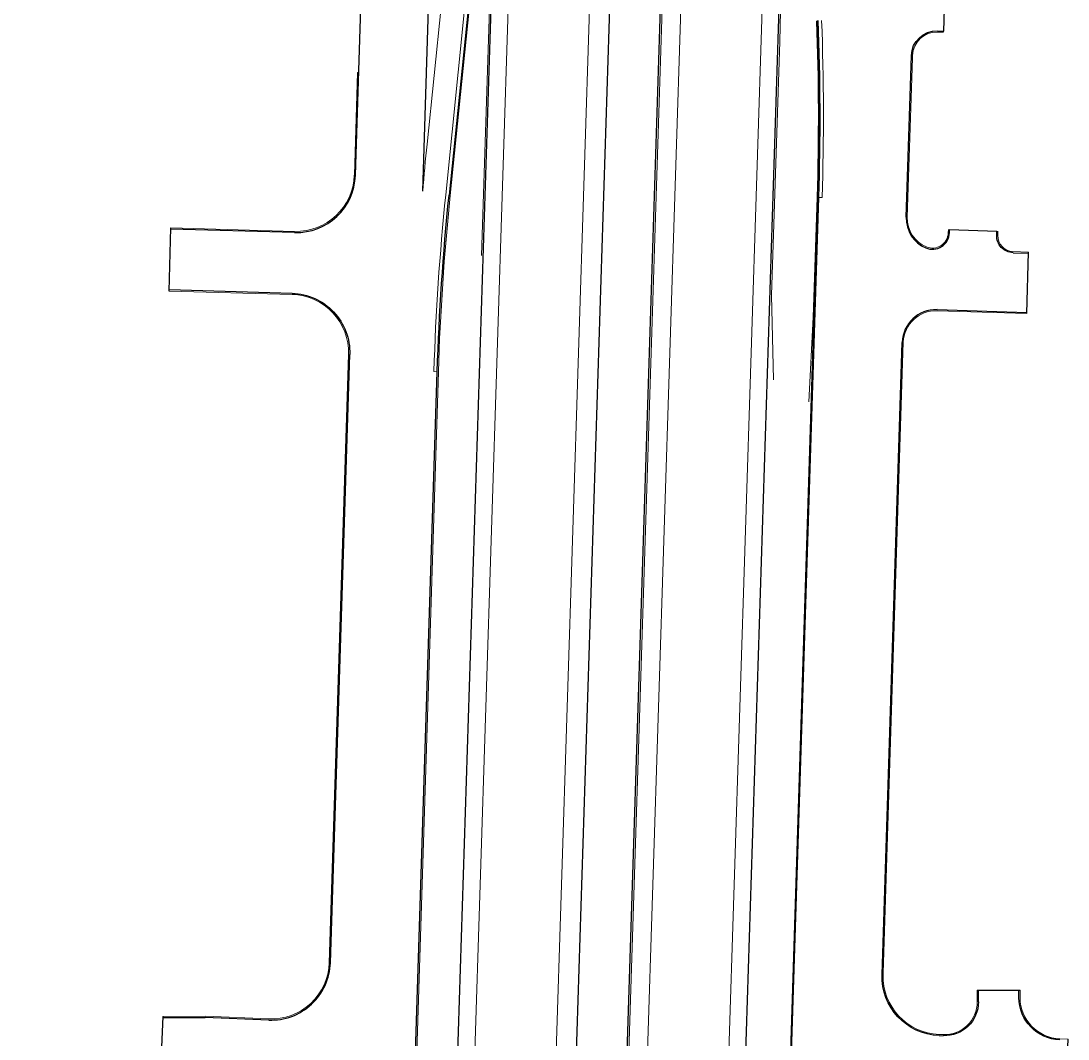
# Model space of a CAD drawing. Extents: x 2536801 to 2538856, y 7112140 to 7131569.
# Drawn here: x 2537847 to 2538465, y 7126678 to 7127280 of the extents above; entities that cross this region are included whole.
import ezdxf

# ---------------------------------------------------------------- set-up
doc = ezdxf.new("R2010")
doc.units = 0
doc.header["$LTSCALE"] = 100
doc.header["$MEASUREMENT"] = 0
for name, color, linetype, lineweight in [('D_BOC_FR', 3, 'Continuous', 13), ('D_BOC_RMP', 1, 'Continuous', 13), ('D_BOC_XST', 4, 'Continuous', 13), ('D_CTB_1', 2, 'Continuous', 0), ('D_DRVWY_1', 6, 'Continuous', 30), ('D_EOS_ML', 7, 'Continuous', 30), ('D_EOS_RMP', 1, 'Continuous', 30), ('D_EOT_ML', 7, 'Continuous', 13), ('D_EOT_RMP', 1, 'Continuous', 13), ('D_FOC_FR', 3, 'Continuous', 30), ('D_FOC_RMP', 1, 'Continuous', 30), ('D_FOC_XST', 4, 'Continuous', 30), ('D_MBGF', 20, 'Continuous', 0)]:
    doc.layers.add(name, color=color, linetype=linetype, lineweight=lineweight)
doc.linetypes.add('mbgf', pattern='A,1,-0.5,[46,dgnlstyle-BGELINES.shx,S=0.008,R=0,X=0,Y=0],-0.5,1', length=3)

msp = doc.modelspace()

# ---------------------------------------------------------------- linework, layer by layer
at = {"layer": 'D_BOC_FR', "lineweight": 0}
for p, q in [((2538370.28, 7127163.74), (2538373.46, 7127263.74)), ((2538043.55, 7127188.59), (2538045.48, 7127249.22)), ((2538046.15, 7127249.19), (2538045.48, 7127249.22)), ((2538292.87, 7126409.04), (2538317.29, 7127175.48)), ((2538355.85, 7126710.86), (2538367.92, 7127089.85)), ((2538028.72, 7126723.09), (2538040.17, 7127082.64)), ((2538074.58, 7126487.83), (2538093.21, 7127072.36))]:
    msp.add_line(p, q, dxfattribs=at)
at = {"layer": 'D_BOC_RMP', "lineweight": 0}
msp.add_line((2538111.38, 7127286.41), (2538100.18, 7127176.64), dxfattribs=at)
msp.add_arc((2536820.72, 7127223.17), 1497.33, 358.17489, 2.17489, dxfattribs=at)
at = {"layer": 'D_BOC_RMP', "lineweight": 0, "extrusion": (0, 0, -1)}
msp.add_arc((-2539589.78, 7127024.68), 1497.33, 1.82497, 5.82497, dxfattribs=at)
at = {"layer": 'D_BOC_XST', "lineweight": 0}
for p, q in [((2538008.29, 7127155.36), (2537935.08, 7127157.37)), ((2538432.69, 7127143.42), (2538441.96, 7127143.14)), ((2538006.8, 7127118.06), (2537934.06, 7127120.05)), ((2538387.83, 7127108.43), (2538440.86, 7127106.82)), ((2537930.43, 7126691.3), (2537955.44, 7126691.42)), ((2537992.99, 7126689.88), (2537955.44, 7126691.42)), ((2538389.09, 7126680.71), (2538391.57, 7126680.62)), ((2538460.39, 7126678.13), (2538465.26, 7126677.96))]:
    msp.add_line(p, q, dxfattribs=at)
for centre, radius, start, end in [((2538009.23, 7127189.68), 34.33, 268.43156, 358.17503), ((2538388.6, 7127163.1), 18.33, 178.17489, 247.41575), ((2538387.24, 7127089.11), 19.33, 88.25916, 177.80632), ((2537994.4, 7126724.18), 34.33, 267.64872, 358.17484)]:
    msp.add_arc(centre, radius, start, end, dxfattribs=at)
at = {"layer": 'D_BOC_XST', "lineweight": 0, "extrusion": (0, 0, -1)}
for centre, start, end in [((-2538005.86, 7127083.74), 91.56844, 181.82497), ((-2538390.33, 7126715.02), 272.07148, 1.82511)]:
    msp.add_arc(centre, 34.33, start, end, dxfattribs=at)
at = {"layer": 'D_CTB_1', "linetype": 'Continuous', "lineweight": 0, "ltscale": 0.025}
for p, q in [((2538079.62, 7122710.13), (2538251.41, 7128101.79)), ((2538118.75, 7127141.13), (2538139.93, 7127805.9))]:
    msp.add_line(p, q, dxfattribs=at)
at = {"layer": 'D_DRVWY_1'}
for p, q in [((2538391.78, 7127273.74), (2538392.72, 7127303.72)), ((2538388.13, 7127273.85), (2538391.78, 7127273.74)), ((2538395.14, 7127154.47), (2538395.2, 7127156.4)), ((2538395.2, 7127156.4), (2538423.19, 7127155.55)), ((2538423.11, 7127153.06), (2538423.19, 7127155.55)), ((2538411.6, 7126706.8), (2538436.93, 7126706.78)), ((2538412.26, 7126699.93), (2538412.27, 7126706.82)), ((2538436.27, 7126702.47), (2538436.27, 7126706.81))]:
    msp.add_line(p, q, dxfattribs=at)
at = {"layer": 'D_DRVWY_1', "lineweight": 0}
for p, q in [((2538388.1, 7127273.19), (2538391.75, 7127273.07)), ((2538394.47, 7127154.49), (2538394.53, 7127156.42)), ((2538423.77, 7127153.04), (2538423.85, 7127155.52)), ((2538411.6, 7126699.93), (2538411.6, 7126706.82)), ((2538436.93, 7126702.47), (2538436.94, 7126706.8))]:
    msp.add_line(p, q, dxfattribs=at)
at = {"layer": 'D_DRVWY_1', "extrusion": (0, 0, -1)}
for centre, radius, start, end in [((-2538387.65, 7127258.86), 15, 1.82511, 91.82511), ((-2538433.1, 7127152.74), 10, 271.74075, 1.82493), ((-2538392.26, 7126699.94), 20, 180.0402, 272.07148), ((-2538461.27, 7126702.45), 25, 272.07148, 0.0402)]:
    msp.add_arc(centre, radius, start, end, dxfattribs=at)
at = {"layer": 'D_DRVWY_1', "lineweight": 0, "extrusion": (0, 0, -1)}
for centre, radius, start, end in [((-2538387.65, 7127258.86), 14.33, 1.82511, 91.82511), ((-2538433.1, 7127152.74), 9.33, 272.55814, 1.82507), ((-2538392.26, 7126699.94), 19.33, 180.0402, 272.07148), ((-2538461.27, 7126702.45), 24.33, 272.07148, 0.0402)]:
    msp.add_arc(centre, radius, start, end, dxfattribs=at)
at = {"layer": 'D_DRVWY_1'}
msp.add_arc((2538385.14, 7127154.79), 10, 247.41575, 358.17507, dxfattribs=at)
at = {"layer": 'D_DRVWY_1', "lineweight": 0}
msp.add_arc((2538385.14, 7127154.79), 9.33, 247.41575, 358.17507, dxfattribs=at)
at = {"layer": 'D_EOS_ML'}
for p, q in [((2537858.55, 7116745.35), (2538220.42, 7128102.78)), ((2537888.54, 7116744.4), (2538250.41, 7128101.82)), ((2538239.41, 7125558.6), (2538319.33, 7128066.94)), ((2538067.89, 7125513.53), (2538140.93, 7127805.87))]:
    msp.add_line(p, q, dxfattribs=at)
at = {"layer": 'D_EOS_RMP'}
msp.add_arc((2536820.72, 7127223.17), 1498, 358.17489, 2.17489, dxfattribs=at)
at = {"layer": 'D_EOT_ML'}
for p, q in [((2537846.56, 7116745.74), (2538208.43, 7128103.16)), ((2537900.53, 7116744.02), (2538262.4, 7128101.44)), ((2538066.91, 7125168.89), (2538160.45, 7128104.69)), ((2538218.53, 7125217.38), (2538310.38, 7128099.91))]:
    msp.add_line(p, q, dxfattribs=at)
at = {"layer": 'D_EOT_RMP'}
for p, q in [((2538094.79, 7127288.1), (2538086.51, 7127206.85)), ((2538108.72, 7127286.68), (2538097.52, 7127176.91)), ((2538317.96, 7127175.46), (2538319.96, 7127175.4)), ((2538090.54, 7127072.45), (2538092.54, 7127072.38))]:
    msp.add_line(p, q, dxfattribs=at)
msp.add_arc((2536820.72, 7127223.17), 1500, 358.17489, 2.17489, dxfattribs=at)
at = {"layer": 'D_EOT_RMP', "extrusion": (0, 0, -1)}
for centre, radius, start in [((-2539592.69, 7127053.2), 1514, 4.77033), ((-2539589.78, 7127024.68), 1500, 1.82497)]:
    msp.add_arc(centre, radius, start, 5.82497, dxfattribs=at)
at = {"layer": 'D_FOC_FR'}
for p, q in [((2538083.93, 7127179.11), (2538123.37, 7128416.71)), ((2538044.21, 7127188.57), (2538082.16, 7128379.39)), ((2538369.61, 7127163.7), (2538372.66, 7127259.34)), ((2538293.53, 7126409.02), (2538317.96, 7127175.46)), ((2538355.35, 7126716.14), (2538367.25, 7127089.74)), ((2538029.38, 7126723.07), (2538040.84, 7127082.62)), ((2538073.91, 7126487.85), (2538092.54, 7127072.38))]:
    msp.add_line(p, q, dxfattribs=at)
at = {"layer": 'D_FOC_RMP'}
msp.add_line((2538110.71, 7127286.48), (2538099.51, 7127176.71), dxfattribs=at)
at = {"layer": 'D_FOC_RMP', "extrusion": (0, 0, -1)}
msp.add_arc((-2539589.78, 7127024.68), 1498, 1.82497, 5.82497, dxfattribs=at)
at = {"layer": 'D_FOC_XST'}
for p, q in [((2537934.06, 7127120.05), (2537935.08, 7127157.37)), ((2538008.27, 7127154.7), (2537935.06, 7127156.7)), ((2538432.8, 7127142.75), (2538441.94, 7127142.47)), ((2538440.86, 7127106.82), (2538441.96, 7127143.14)), ((2538006.81, 7127118.72), (2537934.08, 7127120.72)), ((2538387.85, 7127109.1), (2538440.88, 7127107.49)), ((2537930.43, 7126691.3), (2537929.5, 7126668.7)), ((2537930.4, 7126690.62), (2537955.43, 7126690.75)), ((2537992.96, 7126689.21), (2537955.43, 7126690.75)), ((2538389.06, 7126680.05), (2538391.54, 7126679.96)), ((2538464.05, 7126644.64), (2538465.26, 7126677.96))]:
    msp.add_line(p, q, dxfattribs=at)
for centre, radius, start, end in [((2538009.23, 7127189.68), 35, 268.43156, 358.17503), ((2538388.6, 7127163.1), 19, 178.17489, 247.41575), ((2538387.24, 7127089.11), 20, 88.25916, 178.17457), ((2537994.4, 7126724.18), 35, 267.64818, 358.17503)]:
    msp.add_arc(centre, radius, start, end, dxfattribs=at)
at = {"layer": 'D_FOC_XST', "extrusion": (0, 0, -1)}
for centre, start, end in [((-2538005.86, 7127083.74), 91.56844, 181.82497), ((-2538390.33, 7126715.02), 272.07148, 1.82511)]:
    msp.add_arc(centre, 35, start, end, dxfattribs=at)
at = {"layer": 'D_MBGF', "linetype": 'mbgf', "lineweight": 13, "ltscale": 0.025}
for p, q in [((2538294.86, 7127267.58), (2538295.44, 7127285.57)), ((2538294.86, 7127267.58), (2538290.09, 7127117.66)), ((2538314.7, 7127104.58), (2538316.96, 7127175.49)), ((2538290.09, 7127117.66), (2538291.28, 7127067.67)), ((2538314.7, 7127104.58), (2538312.08, 7127054.65))]:
    msp.add_line(p, q, dxfattribs=at)
msp.add_arc((2536820.72, 7127223.17), 1497, 358.17489, 2.15732, dxfattribs=at)

doc.saveas('drawing.dxf')
